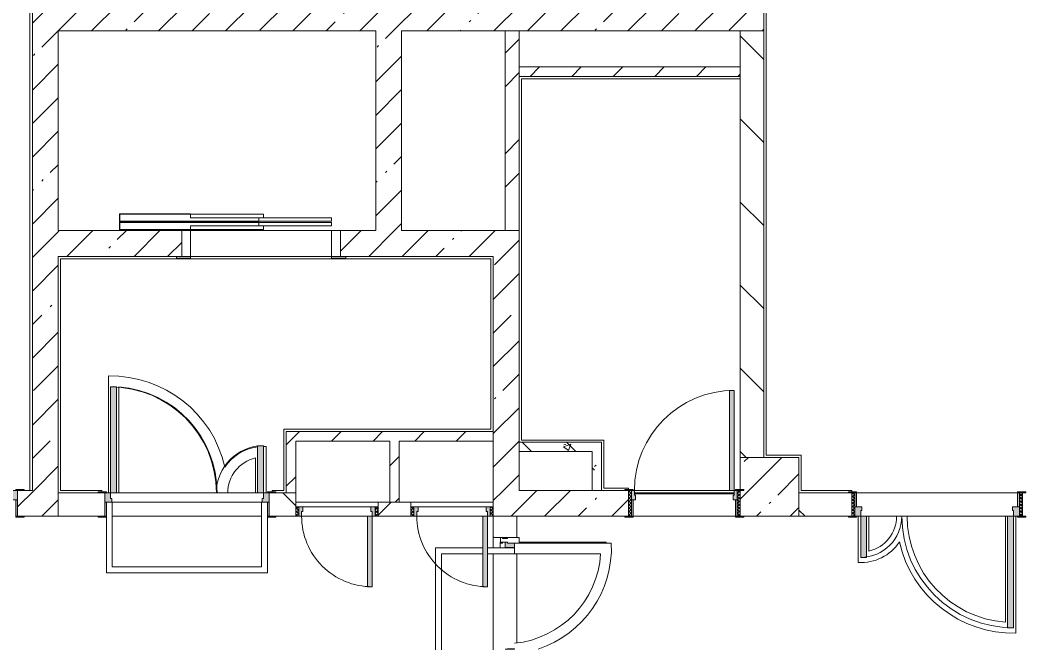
# Model space of a CAD drawing. Header units: millimetres. Extents: x 35111 to 235598, y -8553 to 29000.
# Drawn here: x 203062 to 211568, y 12321 to 17623 of the extents above; entities that cross this region are included whole.
import ezdxf

# ---------------------------------------------------------------- set-up
doc = ezdxf.new("R2010")
doc.units = ezdxf.units.MM
for name, color, linetype, lineweight, true_color in [('A-DETL-GENF-4', 7, 'Continuous', 5, 0xaaaaaa), ('A-DETL-GENF-6', 7, 'Continuous', 5, 0xe2e2e2), ('A-DOOR-2', 7, 'Continuous', 5, 0xaaaaaa), ('A-DOOR-3', 7, 'Continuous', 5, 0xe2e2e2), ('A-DOOR-FRAM-2', 7, 'Continuous', 5, 0xe2e2e2), ('A-DOOR-FRAM-3', 7, 'Continuous', 5, 0xaaaaaa), ('A-FLOR-2', 7, 'Continuous', 5, 0xaaaaaa), ('I-WALL-4', 7, 'Continuous', 5, 0x787878)]:
    doc.layers.add(name, color=color, linetype=linetype, lineweight=lineweight, true_color=true_color)
for name, color, linetype, lineweight in [('A-GLAZ-CWMG-3', 7, 'Continuous', 5), ('A-WALL', 7, 'Continuous', 9), ('I-WALL-3', 7, 'Continuous', 5), ('S-COLS-1', 7, 'Continuous', 5)]:
    doc.layers.add(name, color=color, linetype=linetype, lineweight=lineweight)
pattern_1 = [(45, (108587.53, 0), (-285.1231, 285.1231), []), (45, (108872.65, 0), (-285.1231, 285.1231), [504.031, -100.806, 16.764, -84.042])]
pattern_2 = [(45, (108587.5, 0), (-427.6843, 427.6843), []), (45, (108872.65, 0), (-427.6843, 427.6843), [])]
pattern_3 = [(135, (108587.53, 0), (-353.5534, -353.5534), [])]
pattern_4 = [(45, (108587.53, 0), (-176.7767, 176.7767), [])]
pattern_5 = [(135, (108587.53, 0), (-377.1708, -377.1708), [533.4, -88.9, 17.78, -88.9]), (135, (108587.53, 376.94), (-377.1708, -377.1708), []), (50, (108587.53, 0), (637.6445, -55.7866), [66.675, -733.425]), (355, (108587.5, 0), (-123.3494, 668.699), [53.34, -586.74]), (100.451, (108640.66, -4.65), (514.299, 612.908), [56.665, -623.315]), (46.184, (108587.5, 177.8), (948.7764, -147.1497), [100.012, -1100.137]), (96.636, (108666.6, 165.5), (830.909, 865.997), [84.998, -934.973]), (351.184, (108587.5, 177.8), (830.918, 865.988), [80.01, -880.11]), (21, (108676.43, 133.35), (530.6506, -357.9283), [66.675, -733.425]), (326, (108676.4, 133.35), (216.308, 644.6585), [53.34, -586.74]), (71.451, (108720.65, 103.5), (746.9596, 286.7243), [56.665, -623.315]), (37.5, (108587.53, 0), (10.81053, 295.9426), [16.764, -562.864, 16.764, -578.866, -588.962]), (37.5, (108587.53, 0), (10.81053, 295.9426), [-1175.258, 16.764, -572.198]), (7.5, (108587.53, 0), (233.8692, 350.6318), [16.764, -322.834, 16.764, -549.529, -224.472]), (7.5, (108587.53, 0), (233.8692, 350.6318), [-905.891, 16.764, -207.708]), (327.5, (108389.28, 0), (474.5678, -20.0513), [16.764, -205.486, 16.764, -676.656, -920.115]), (327.5, (108389.28, 0), (474.5678, -20.0513), [-915.67, 16.764, -903.351]), (317.5, (108300.4, 0), (518.4522, 88.9934), [16.764, -272.161, 16.764, -443.738, -653.415]), (317.5, (108300.4, 0), (518.4522, 88.9934), [-749.427, 16.764, -636.651])]

# ---------------------------------------------------------------- blocks, each defined once
blk = doc.blocks.new('110_Дверь_СКБ_2Ст - Д-1_л_Лестничная клетка EIS60 2-32142534-3_9_2_птичка')
at = {"layer": 'A-DOOR-3'}
for points in [[(612.5, 110), (662.5, 110), (662.5, 1010), (612.5, 1010), (612.5, 603.3)], [(-587.5, 110), (-587.5, 510), (-637.5, 510), (-637.5, 110)], [(712.5, -110), (712.5, 30), (697.5, 24.8), (697.5, -110)]]:
    blk.add_hatch(color=256, dxfattribs=at).paths.add_polyline_path(points)
h = blk.add_hatch(color=256, dxfattribs=at)
h.paths.add_polyline_path([(652.5, 30), (712.5, 30), (712.5, 110), (662.5, 110), (662.5, 60), (652.5, 60)])
h.paths.add_polyline_path([(-687.5, 30), (-627.5, 30), (-627.5, 60), (-637.5, 60), (-637.5, 110), (-687.5, 110)])
at = {"layer": 'A-DOOR-FRAM-2'}
for points in [[(-672.5, 110), (-672.5, 118), (-742.5, 118), (-742.5, 110)], [(767.5, 110), (767.5, 118), (697.5, 118), (697.5, 110)], [(-672.5, -110), (-672.5, 30), (-687.5, 24.8), (-687.5, -110)], [(-672.5, -118), (-672.5, -110), (-742.5, -110), (-742.5, -118)], [(767.5, -118), (767.5, -110), (697.5, -110), (697.5, -118)]]:
    blk.add_hatch(color=256, dxfattribs=at).paths.add_polyline_path(points)
at = {"layer": 'A-DOOR-2'}
for p, q in [((662.5, 1010), (612.5, 1010)), ((612.5, 1010), (612.5, 110)), ((662.5, 110), (662.5, 1010)), ((-637.5, 510), (-637.5, 110)), ((-587.5, 510), (-637.5, 510)), ((-587.5, 110), (-587.5, 510)), ((-637.5, 110), (-587.5, 110)), ((612.5, 110), (662.5, 110))]:
    blk.add_line(p, q, dxfattribs=at)
for centre, radius, start, end in [((662.5, 110), 900, 90, 180), ((-637.5, 110), 400, 360, 90)]:
    blk.add_arc(centre, radius, start, end, dxfattribs=at)
at = {"layer": 'A-DOOR-FRAM-3'}
for p, q in [((-672.5, 118), (-742.5, 118)), ((-742.5, 118), (-742.5, 110)), ((-742.5, 110), (-672.5, 110)), ((-637.5, 110), (-687.5, 110)), ((-687.5, 110), (-687.5, 30)), ((-672.5, 110), (-672.5, 118)), ((-637.5, 60), (-637.5, 110)), ((662.5, 110), (662.5, 60)), ((712.5, 110), (662.5, 110)), ((767.5, 118), (697.5, 118)), ((697.5, 118), (697.5, 110)), ((697.5, 110), (767.5, 110)), ((712.5, 30), (712.5, 110)), ((767.5, 110), (767.5, 118)), ((-687.5, 30), (-627.5, 30)), ((-672.5, 30), (-687.5, 30)), ((-687.5, 30), (-687.5, -110)), ((-672.5, -110), (-672.5, 30)), ((-627.5, 60), (-637.5, 60)), ((-627.5, 30), (-627.5, 60)), ((662.5, 60), (652.5, 60)), ((652.5, 60), (652.5, 30)), ((652.5, 30), (712.5, 30)), ((712.5, 30), (697.5, 30)), ((697.5, 30), (697.5, -110)), ((712.5, -110), (712.5, 30)), ((-672.5, -110), (-742.5, -110)), ((-742.5, -110), (-742.5, -118)), ((-742.5, -118), (-672.5, -118)), ((-687.5, -110), (-672.5, -110)), ((-672.5, -118), (-672.5, -110)), ((697.5, -110), (712.5, -110)), ((767.5, -110), (697.5, -110)), ((697.5, -110), (697.5, -118)), ((697.5, -118), (767.5, -118)), ((767.5, -118), (767.5, -110))]:
    blk.add_line(p, q, dxfattribs=at)
blk = doc.blocks.new('110_Дверь_СКБ_2Ст - Д-3а 1450x2100h_Лестничная клетка из коридора-32352288-3_9_2_птичка')
at = {"layer": 'A-DOOR-3'}
for points in [[(-587.5, 100), (-587.5, 1000), (-637.5, 1000), (-637.5, 100)], [(662.5, 100), (662.5, 500), (612.5, 500), (612.5, 100)], [(712.5, -100), (712.5, 20), (697.5, 20), (697.5, -100)]]:
    blk.add_hatch(color=256, dxfattribs=at).paths.add_polyline_path(points)
h = blk.add_hatch(color=256, dxfattribs=at)
h.paths.add_polyline_path([(-627.5, 20), (-627.5, 50), (-637.5, 50), (-637.5, 100), (-687.5, 100), (-687.5, 20)])
h.paths.add_polyline_path([(712.5, 20), (712.5, 100), (662.5, 100), (662.5, 50), (652.5, 50), (652.5, 20)])
at = {"layer": 'A-DOOR-FRAM-2'}
for points in [[(-672.5, 100), (-672.5, 108), (-742.5, 108), (-742.5, 100)], [(767.5, 100), (767.5, 108), (697.5, 108), (697.5, 100)], [(-672.5, -100), (-672.5, 20), (-687.5, 20), (-687.5, -100)], [(-672.5, -108), (-672.5, -100), (-742.5, -100), (-742.5, -108)], [(767.5, -108), (767.5, -100), (697.5, -100), (697.5, -108)]]:
    blk.add_hatch(color=256, dxfattribs=at).paths.add_polyline_path(points)
at = {"layer": 'A-DOOR-2'}
for p, q in [((-637.5, 1000), (-637.5, 100)), ((-587.5, 1000), (-637.5, 1000)), ((-587.5, 100), (-587.5, 1000)), ((662.5, 500), (612.5, 500)), ((612.5, 500), (612.5, 100)), ((662.5, 100), (662.5, 500)), ((-637.5, 100), (-587.5, 100)), ((612.5, 100), (662.5, 100))]:
    blk.add_line(p, q, dxfattribs=at)
for centre, radius, start, end in [((-637.5, 100), 900, 0, 90), ((662.5, 100), 400, 90, 180)]:
    blk.add_arc(centre, radius, start, end, dxfattribs=at)
at = {"layer": 'A-DOOR-FRAM-3'}
for p, q in [((-672.5, 108), (-742.5, 108)), ((-742.5, 108), (-742.5, 100)), ((-742.5, 100), (-672.5, 100)), ((-637.5, 100), (-687.5, 100)), ((-687.5, 100), (-687.5, 20)), ((-672.5, 100), (-672.5, 108)), ((-637.5, 50), (-637.5, 100)), ((662.5, 100), (662.5, 50)), ((712.5, 100), (662.5, 100)), ((767.5, 108), (697.5, 108)), ((697.5, 108), (697.5, 100)), ((697.5, 100), (767.5, 100)), ((712.5, 20), (712.5, 100)), ((767.5, 100), (767.5, 108)), ((-687.5, 20), (-627.5, 20)), ((-672.5, 20), (-687.5, 20)), ((-687.5, 20), (-687.5, -100)), ((-672.5, -100), (-672.5, 20)), ((-627.5, 50), (-637.5, 50)), ((-627.5, 20), (-627.5, 50)), ((662.5, 50), (652.5, 50)), ((652.5, 50), (652.5, 20)), ((652.5, 20), (712.5, 20)), ((712.5, 20), (697.5, 20)), ((697.5, 20), (697.5, -100)), ((712.5, -100), (712.5, 20)), ((-672.5, -100), (-742.5, -100)), ((-742.5, -100), (-742.5, -108)), ((-742.5, -108), (-672.5, -108)), ((-687.5, -100), (-672.5, -100)), ((-672.5, -108), (-672.5, -100)), ((697.5, -100), (712.5, -100)), ((767.5, -100), (697.5, -100)), ((697.5, -100), (697.5, -108)), ((697.5, -108), (767.5, -108)), ((767.5, -108), (767.5, -100))]:
    blk.add_line(p, q, dxfattribs=at)
blk = doc.blocks.new('110_Дверь_СКБ_1Ст_Внутренняя1 - Д-8_п_ 950x2100h_охрана 2-32352576-3_9_2_птичка')
at = {"layer": 'A-DOOR-2'}
h = blk.add_hatch(dxfattribs=at)
h.set_pattern_fill('FP_30', color=256, style=0, pattern_type=2)
h.set_pattern_definition([(135, (1826.41, 174.685), (-14.14214, -14.14214), []), (225, (1826.41, 174.685), (14.14214, -14.14214), [])])
h.paths.add_polyline_path([(487.5, -110), (487.5, 110), (462.5, 110), (462.5, -110)])
at = {"layer": 'A-DOOR-3'}
h = blk.add_hatch(color=256, dxfattribs=at)
h.paths.add_polyline_path([(462.5, 30), (462.5, 110), (437.5, 110), (437.5, 70), (427.5, 70), (427.5, 30)])
h.paths.add_polyline_path([(-402.5, 30), (-402.5, 70), (-412.5, 70), (-412.5, 110), (-437.5, 110), (-437.5, 30)])
at = {"layer": 'A-DOOR-FRAM-2'}
for points in [[(397.5, 110), (437.5, 110), (437.5, 960), (397.5, 960)], [(-422.5, 110), (-422.5, 118), (-492.5, 118), (-492.5, 110)], [(517.5, 110), (517.5, 118), (447.5, 118), (447.5, 110)], [(-422.5, -110), (-422.5, 30), (-437.5, 24.8), (-437.5, -110)], [(462.5, -110), (462.5, 30), (447.5, 24.8), (447.5, -110)], [(-422.5, -118), (-422.5, -110), (-492.5, -110), (-492.5, -118)], [(517.5, -118), (517.5, -110), (447.5, -110), (447.5, -118)]]:
    blk.add_hatch(color=256, dxfattribs=at).paths.add_polyline_path(points)
at = {"layer": 'A-DOOR-FRAM-3'}
h = blk.add_hatch(dxfattribs=at)
h.set_pattern_fill('FP_31', color=256, style=0, pattern_type=2)
h.set_pattern_definition([(45, (-296.384, 174.685), (-14.1421, 14.1421), []), (135, (-296.384, 174.685), (-14.1421, -14.1421), [])])
h.paths.add_polyline_path([(-437.5, -110), (-437.5, 110), (-462.5, 110), (-462.5, -110)])
at = {"layer": 'A-DOOR-2'}
for p, q in [((437.5, 960), (397.5, 960)), ((397.5, 960), (397.5, 110)), ((437.5, 110), (437.5, 960)), ((397.5, 110), (437.5, 110))]:
    blk.add_line(p, q, dxfattribs=at)
blk.add_arc((437.5, 110), 850, 90, 180, dxfattribs=at)
at = {"layer": 'A-DOOR-FRAM-3'}
for p, q in [((-422.5, 118), (-492.5, 118)), ((-492.5, 118), (-492.5, 110)), ((-492.5, 110), (-422.5, 110)), ((-437.5, 110), (-462.5, 110)), ((-462.5, 110), (-462.5, -110)), ((-412.5, 110), (-437.5, 110)), ((-437.5, 110), (-437.5, 30)), ((-437.5, -110), (-437.5, 110)), ((-422.5, 110), (-437.5, 110)), ((-437.5, 110), (-437.5, 109)), ((-437.5, 109), (-422.5, 109)), ((-422.5, 110), (-422.5, 118)), ((-422.5, 109), (-422.5, 110)), ((-412.5, 70), (-412.5, 110)), ((437.5, 110), (437.5, 70)), ((462.5, 110), (437.5, 110)), ((517.5, 118), (447.5, 118)), ((447.5, 118), (447.5, 110)), ((462.5, 110), (447.5, 110)), ((447.5, 110), (447.5, 109)), ((447.5, 110), (517.5, 110)), ((447.5, 109), (462.5, 109)), ((462.5, 30), (462.5, 110)), ((487.5, 110), (462.5, 110)), ((462.5, 110), (462.5, -110)), ((462.5, 109), (462.5, 110)), ((487.5, -110), (487.5, 110)), ((517.5, 110), (517.5, 118)), ((-437.5, 30), (-402.5, 30)), ((-422.5, 30), (-437.5, 30)), ((-437.5, 30), (-437.5, -110)), ((-422.5, -110), (-422.5, 30)), ((-402.5, 70), (-412.5, 70)), ((-402.5, 30), (-402.5, 70)), ((437.5, 70), (427.5, 70)), ((427.5, 70), (427.5, 30)), ((427.5, 30), (462.5, 30)), ((462.5, 30), (447.5, 30)), ((447.5, 30), (447.5, -110)), ((462.5, -110), (462.5, 30)), ((-422.5, -110), (-492.5, -110)), ((-492.5, -110), (-492.5, -118)), ((-492.5, -118), (-422.5, -118)), ((-462.5, -110), (-437.5, -110)), ((-437.5, -110), (-422.5, -110)), ((-422.5, -118), (-422.5, -110)), ((447.5, -110), (462.5, -110)), ((517.5, -110), (447.5, -110)), ((447.5, -110), (447.5, -118)), ((447.5, -118), (517.5, -118)), ((462.5, -110), (487.5, -110)), ((517.5, -118), (517.5, -110))]:
    blk.add_line(p, q, dxfattribs=at)
blk = doc.blocks.new('110_Дверь_СКБ_2Ст - Д-6_л__ ДОО_Дв_1450x2100h_Дверь из раздевальной в коридор-32357677-3_9_2_птичка')
at = {"layer": 'A-DOOR-2'}
h = blk.add_hatch(dxfattribs=at)
h.set_pattern_fill('FP_134', color=256, style=0, pattern_type=2)
h.set_pattern_definition([(135, (1576.41, 164.685), (-14.14214, -14.14214), []), (225, (1576.41, 164.685), (14.14214, -14.14214), [])])
h.paths.add_polyline_path([(737.5, 100), (712.5, 100), (712.5, -100), (737.5, -100), (737.5, -34.8)])
at = {"layer": 'A-DOOR-3'}
for points in [[(-587.5, 1050), (-637.5, 1050), (-637.5, 100), (-587.5, 100), (-587.5, 543.6)], [(612.5, 450), (612.5, 100), (662.5, 100), (662.5, 450)]]:
    blk.add_hatch(color=256, dxfattribs=at).paths.add_polyline_path(points)
h = blk.add_hatch(color=256, dxfattribs=at)
h.paths.add_polyline_path([(662.5, 100), (662.5, 50), (652.5, 50), (652.5, 20), (712.5, 20), (712.5, 100), (672.8, 100)])
h.paths.add_polyline_path([(-637.5, 100), (-687.5, 100), (-687.5, 20), (-627.5, 20), (-627.5, 50), (-637.5, 50)])
at = {"layer": 'A-DOOR-FRAM-2'}
for points in [[(-672.5, 108), (-742.5, 108), (-742.5, 100), (-672.5, 100)], [(697.5, 108), (697.5, 100), (767.5, 100), (767.5, 108)], [(-672.5, 20), (-687.5, 20), (-687.5, -100), (-672.5, -100), (-672.5, -34.8)], [(712.5, 20), (697.5, 20), (697.5, -100), (712.5, -100), (712.5, -34.8)], [(-672.5, -100), (-742.5, -100), (-742.5, -108), (-672.5, -108)], [(697.5, -100), (697.5, -108), (767.5, -108), (767.5, -100)]]:
    blk.add_hatch(color=256, dxfattribs=at).paths.add_polyline_path(points)
at = {"layer": 'A-DOOR-FRAM-3'}
h = blk.add_hatch(dxfattribs=at)
h.set_pattern_fill('FP_135', color=256, style=0, pattern_type=2)
h.set_pattern_definition([(45, (-546.384, 164.685), (-14.1421, 14.1421), []), (135, (-546.384, 164.685), (-14.1421, -14.1421), [])])
h.paths.add_polyline_path([(-712.5, 100), (-712.5, -100), (-687.5, -100), (-687.5, 100)])
at = {"layer": 'A-DOOR-2'}
for p, q in [((-637.5, 1050), (-637.5, 100)), ((-587.5, 1050), (-637.5, 1050)), ((-587.5, 100), (-587.5, 1050)), ((662.5, 450), (612.5, 450)), ((612.5, 450), (612.5, 100)), ((662.5, 100), (662.5, 450)), ((-637.5, 100), (-587.5, 100)), ((612.5, 100), (662.5, 100))]:
    blk.add_line(p, q, dxfattribs=at)
for centre, radius, start, end in [((-637.5, 100), 950, 0, 90), ((662.5, 100), 350, 90, 180)]:
    blk.add_arc(centre, radius, start, end, dxfattribs=at)
at = {"layer": 'A-DOOR-FRAM-3'}
for p, q in [((-672.5, 108), (-742.5, 108)), ((-742.5, 108), (-742.5, 100)), ((-742.5, 100), (-672.5, 100)), ((-687.5, 100), (-712.5, 100)), ((-712.5, 100), (-712.5, -100)), ((-637.5, 100), (-687.5, 100)), ((-687.5, 100), (-687.5, 20)), ((-687.5, -100), (-687.5, 100)), ((-672.5, 100), (-672.5, 108)), ((-637.5, 50), (-637.5, 100)), ((662.5, 100), (662.5, 50)), ((712.5, 100), (662.5, 100)), ((767.5, 108), (697.5, 108)), ((697.5, 108), (697.5, 100)), ((697.5, 100), (767.5, 100)), ((712.5, 20), (712.5, 100)), ((737.5, 100), (712.5, 100)), ((712.5, 100), (712.5, -100)), ((737.5, -100), (737.5, 100)), ((767.5, 100), (767.5, 108)), ((-687.5, 20), (-627.5, 20)), ((-672.5, 20), (-687.5, 20)), ((-687.5, 20), (-687.5, -100)), ((-672.5, -100), (-672.5, 20)), ((-627.5, 50), (-637.5, 50)), ((-627.5, 20), (-627.5, 50)), ((662.5, 50), (652.5, 50)), ((652.5, 50), (652.5, 20)), ((652.5, 20), (712.5, 20)), ((712.5, 20), (697.5, 20)), ((697.5, 20), (697.5, -100)), ((712.5, -100), (712.5, 20)), ((-672.5, -100), (-742.5, -100)), ((-742.5, -100), (-742.5, -108)), ((-742.5, -108), (-672.5, -108)), ((-712.5, -100), (-687.5, -100)), ((-687.5, -100), (-672.5, -100)), ((-672.5, -108), (-672.5, -100)), ((697.5, -100), (712.5, -100)), ((767.5, -100), (697.5, -100)), ((697.5, -100), (697.5, -108)), ((697.5, -108), (767.5, -108)), ((712.5, -100), (737.5, -100)), ((767.5, -108), (767.5, -100))]:
    blk.add_line(p, q, dxfattribs=at)
blk = doc.blocks.new('110_Дверь_СКБ_1Ст - д-18 700x2100h_Технический шкаф ЭОМ и СС-V296-3_9_2_птичка')
at = {"layer": 'A-DOOR-2'}
h = blk.add_hatch(dxfattribs=at)
h.set_pattern_fill('FP_144', color=256, style=0, pattern_type=2)
h.set_pattern_definition([(135, (1951.41, 124.685), (-14.14214, -14.14214), []), (225, (1951.41, 124.685), (14.14214, -14.14214), [])])
h.paths.add_polyline_path([(362.5, 60), (337.5, 60), (337.5, -20), (362.5, -20)])
at = {"layer": 'A-DOOR-3'}
h = blk.add_hatch(color=256, dxfattribs=at)
h.paths.add_polyline_path([(312.5, 60), (312.5, 20), (302.5, 20), (302.5, -20), (337.5, -20), (337.5, 60)])
h.paths.add_polyline_path([(-287.5, 60), (-312.5, 60), (-312.5, -20), (-277.5, -20), (-277.5, 20), (-287.5, 20)])
at = {"layer": 'A-DOOR-FRAM-2'}
blk.add_hatch(color=256, dxfattribs=at).paths.add_polyline_path([(-247.5, 660), (-287.5, 660), (-287.5, 60), (-247.5, 60), (-247.5, 503.6)])
at = {"layer": 'A-DOOR-FRAM-3'}
h = blk.add_hatch(dxfattribs=at)
h.set_pattern_fill('FP_145', color=256, style=0, pattern_type=2)
h.set_pattern_definition([(45, (-171.384, 124.685), (-14.1421, 14.1421), []), (135, (-171.384, 124.685), (-14.1421, -14.1421), [])])
h.paths.add_polyline_path([(-312.5, 60), (-337.5, 60), (-337.5, -20), (-312.5, -20)])
at = {"layer": 'A-DOOR-2'}
for p, q in [((-287.5, 660), (-287.5, 60)), ((-247.5, 660), (-287.5, 660)), ((-247.5, 60), (-247.5, 660)), ((-287.5, 60), (-247.5, 60))]:
    blk.add_line(p, q, dxfattribs=at)
blk.add_arc((-287.5, 60), 600, 360, 90, dxfattribs=at)
at = {"layer": 'A-DOOR-FRAM-3'}
for p, q in [((-312.5, 60), (-337.5, 60)), ((-337.5, 60), (-337.5, -20)), ((-287.5, 60), (-312.5, 60)), ((-312.5, 60), (-312.5, -20)), ((-312.5, -20), (-312.5, 60)), ((-287.5, 20), (-287.5, 60)), ((-277.5, 20), (-287.5, 20)), ((-277.5, -20), (-277.5, 20)), ((-247.5, 60), (312.5, 60)), ((312.5, 20), (302.5, 20)), ((302.5, 20), (302.5, -20)), ((312.5, 60), (312.5, 20)), ((337.5, 60), (312.5, 60)), ((337.5, -20), (337.5, 60)), ((362.5, 60), (337.5, 60)), ((337.5, 60), (337.5, -20)), ((362.5, -20), (362.5, 60)), ((-337.5, -20), (-312.5, -20)), ((-312.5, -20), (-277.5, -20)), ((302.5, -20), (-277.5, -20)), ((302.5, -20), (337.5, -20)), ((337.5, -20), (362.5, -20))]:
    blk.add_line(p, q, dxfattribs=at)
blk = doc.blocks.new('BSC_Колонна _Прямоугольная - 500х500-17857564-3_9_2_птичка')
at = {"layer": 'S-COLS-1'}
h = blk.add_hatch(dxfattribs=at)
h.set_pattern_fill('FP_174', color=256, style=0, pattern_type=2)
h.set_pattern_definition([(45, (-100850, -13650), (-285.1231, 285.1231), []), (45, (-100564.88, -13650), (-285.1231, 285.1231), [504.031, -100.806, 16.764, -84.042])])
h.paths.add_polyline_path([(-250, -250), (250, -250), (250, 250), (-250, 250), (-250, -22), (-220, -22), (-220, -30), (-250, -30), (-250, -115.2)])
for p, q in [((250, 250), (-250, 250)), ((-250, 250), (-250, -22)), ((250, -250), (250, 250)), ((-220, -250), (250, -250))]:
    blk.add_line(p, q, dxfattribs=at)
blk = doc.blocks.new('DOR_Дверь лифта - 1350х2050h-19118285-3_9_2_птичка')
at = {"layer": 'A-DOOR-2'}
for p, q in [((-600, 125), (-720, 125)), ((-720, 125), (-720, 110)), ((-720, 110), (-600, 110)), ((-675, 110), (-675, -110)), ((-600, 110), (-675, 110)), ((-600, 110), (-600, 125)), ((600, 110), (-600, 110)), ((-600, 110), (-600, -110)), ((720, 125), (600, 125)), ((600, 125), (600, 110)), ((600, -110), (600, 110)), ((675, 110), (600, 110)), ((600, 110), (720, 110)), ((675, -110), (675, 110)), ((720, 110), (720, 125)), ((-675, -110), (-600, -110)), ((-600, -110), (600, -110)), ((-600, -150), (-600, -180)), ((20, -150), (-600, -150)), ((-20, -120), (-20, -150)), ((600, -120), (-20, -120)), ((-20, -150), (600, -150)), ((20, -180), (20, -150)), ((600, -110), (675, -110)), ((600, -150), (600, -120)), ((-600, -180), (20, -180)), ((-600, -190), (-600, -220)), ((20, -190), (-600, -190)), ((-600, -220), (20, -220)), ((-20, -220), (-20, -250)), ((600, -220), (-20, -220)), ((-20, -250), (600, -250)), ((20, -220), (20, -190)), ((600, -250), (600, -220))]:
    blk.add_line(p, q, dxfattribs=at)
at = {"layer": 'A-DOOR-FRAM-3'}
for p, q in [((600, -117), (600, -120)), ((1203, -117), (600, -117)), ((600, -120), (1200, -120)), ((1200, -120), (1200, -180)), ((1203, -183), (1203, -117)), ((1200, -180), (20, -180)), ((20, -180), (20, -183)), ((20, -183), (1203, -183)), ((1203, -187), (20, -187)), ((20, -187), (20, -190)), ((20, -190), (1200, -190)), ((600, -250), (600, -253)), ((1200, -250), (600, -250)), ((600, -253), (1203, -253)), ((1200, -190), (1200, -250)), ((1203, -253), (1203, -187))]:
    blk.add_line(p, q, dxfattribs=at)
blk = doc.blocks.new('Дверь_Витражная_остекление_ - ВВ-7 остекление-32356329-3_9_2_птичка')
at = {"layer": 'A-DETL-GENF-6'}
blk.add_hatch(color=256, dxfattribs=at).paths.add_polyline_path([(-860, -20), (-860, -96), (-815, -96), (-815, -20)])
h = blk.add_hatch(color=256, dxfattribs=at)
h.paths.add_polyline_path([(865, -100), (900, -100), (900, -40), (910, -40), (910, -20), (865, -20), (865, -40)])
h.paths.add_polyline_path([(900, -880), (910, -880), (910, -140), (900, -140), (900, -833.5)])
at = {"layer": 'A-DETL-GENF-4'}
for p, q in [((-815, -20), (-860, -20)), ((-860, -96), (-860, -20)), ((-815, -20), (-860, -20)), ((-860, -20), (-860, -96)), ((865, -100), (865, -20)), ((865, -20), (865, -100)), ((910, -880), (910, -140)), ((910, -880), (910, -140)), ((910, -800), (900, -800)), ((910, -880), (900, -880)), ((900, -880), (910, -880))]:
    blk.add_line(p, q, dxfattribs=at)
at = {"layer": 'A-DOOR-2'}
for p, q in [((-910, 20), (-860, 20)), ((-910, -20), (-910, 20)), ((-860, 20), (-860, -20)), ((860, 20), (910, 20)), ((860, -20), (860, 20)), ((910, 20), (910, -20)), ((-860, -20), (-910, -20)), ((-860, -96), (-860, -20)), ((910, -20), (860, -20))]:
    blk.add_line(p, q, dxfattribs=at)
for centre, start, end in [((-860, -20), 354.58147, 0), ((860, -20), 180, 185.41853)]:
    blk.add_arc(centre, 860, start, end, dxfattribs=at)
blk = doc.blocks.new('Прямоугольный импост - Импост структурный с накладкой - 160мм Темный-32348142-3_9_2_птичка')
at = {"layer": 'A-GLAZ-CWMG-3'}
for p, q in [((0, 17), (-50, 17)), ((-50, 17), (-50, 0)), ((-50, 0), (-40, 0)), ((-40, 0), (-40, -40)), ((-10, -40), (-10, 0)), ((-10, 0), (0, 0)), ((0, 0), (0, 17)), ((-40, -40), (-50, -40)), ((-50, -40), (-50, -140)), ((0, -40), (-10, -40)), ((0, -140), (0, -40)), ((-50, -140), (0, -140))]:
    blk.add_line(p, q, dxfattribs=at)

msp = doc.modelspace()

# ---------------------------------------------------------------- hatches: boundary and pattern name
at = {"layer": 'I-WALL-3'}
h = msp.add_hatch(dxfattribs=at)
h.set_pattern_fill('FP_101', color=256, style=0, pattern_type=2)
h.set_pattern_definition(pattern_1)
h.paths.add_polyline_path([(209167.5, 17530), (209387.5, 17530), (209387.5, 21400), (209167.5, 21400), (209167.5, 17750)])
h = msp.add_hatch(dxfattribs=at)
h.set_pattern_fill('FP_101', color=256, style=0, pattern_type=2)
h.set_pattern_definition(pattern_1)
h.paths.add_polyline_path([(203387.5, 13620), (203387.5, 17750), (203167.5, 17750), (203167.5, 13620)])
h = msp.add_hatch(dxfattribs=at)
h.set_pattern_fill('FP_101', color=256, style=0, pattern_type=2)
h.set_pattern_definition(pattern_1)
h.paths.add_polyline_path([(209167.5, 17530), (209167.5, 17750), (203387.5, 17750), (203387.5, 17530), (206473.4, 17530)])
h = msp.add_hatch(dxfattribs=at)
h.set_pattern_fill('FP_101', color=256, style=0, pattern_type=2)
h.set_pattern_definition(pattern_1)
h.paths.add_polyline_path([(206307.5, 15830), (206307.5, 17530), (206087.5, 17530), (206087.5, 15830)])
h = msp.add_hatch(dxfattribs=at)
h.set_pattern_fill('FP_127', color=256, style=0, pattern_type=2)
h.set_pattern_definition(pattern_2)
h.paths.add_polyline_path([(207307.5, 15830), (207307.5, 17530), (207187.5, 17530), (207187.5, 15830)])
h = msp.add_hatch(dxfattribs=at)
h.set_pattern_fill('FP_104', color=256, style=0, pattern_type=2)
h.set_pattern_definition(pattern_3)
h.paths.add_polyline_path([(209387.5, 13900), (209387.5, 17530), (209187.5, 17530), (209187.5, 13900), (209371.6, 13900)])
h = msp.add_hatch(dxfattribs=at)
h.set_pattern_fill('FP_106', color=256, style=0, pattern_type=2)
h.set_pattern_definition(pattern_4)
h.paths.add_polyline_path([(209187.5, 17142.8), (209187.5, 17222.8), (207307.5, 17222.8), (207307.5, 17142.8)])
h = msp.add_hatch(dxfattribs=at)
h.set_pattern_fill('FP_101', color=256, style=0, pattern_type=2)
h.set_pattern_definition(pattern_1)
h.paths.add_polyline_path([(204437.5, 15610), (204437.5, 15830), (203387.5, 15830), (203387.5, 15610)])
h.paths.add_polyline_path([(207087.5, 15610), (207087.5, 15830), (205787.5, 15830), (205787.5, 15610), (206473.4, 15610)])
h = msp.add_hatch(dxfattribs=at)
h.set_pattern_fill('FP_101', color=256, style=0, pattern_type=2)
h.set_pattern_definition(pattern_1)
h.paths.add_polyline_path([(207087.5, 13620), (207307.5, 13620), (207307.5, 15830), (207087.5, 15830), (207087.5, 14040)])
h = msp.add_hatch(dxfattribs=at)
h.set_pattern_fill('FP_106', color=256, style=0, pattern_type=2)
h.set_pattern_definition(pattern_4)
h.paths.add_polyline_path([(205407.5, 13600), (205407.5, 14120), (205327.5, 14120), (205327.5, 13600)])
h = msp.add_hatch(dxfattribs=at)
h.set_pattern_fill('FP_106', color=256, style=0, pattern_type=2)
h.set_pattern_definition(pattern_4)
h.paths.add_polyline_path([(206207.5, 14040), (207087.5, 14040), (207087.5, 14120), (205407.5, 14120), (205407.5, 14040), (205541.2, 14040)])
h = msp.add_hatch(dxfattribs=at)
h.set_pattern_fill('FP_106', color=256, style=0, pattern_type=2)
h.set_pattern_definition(pattern_4)
h.paths.add_polyline_path([(206287.5, 13520), (206287.5, 14040), (206207.5, 14040), (206207.5, 13520)])
h = msp.add_hatch(dxfattribs=at)
h.set_pattern_fill('FP_101', color=256, style=0, pattern_type=2)
h.set_pattern_definition(pattern_1)
h.paths.add_polyline_path([(203097.5, 13400), (203387.5, 13400), (203387.5, 13620), (203042.5, 13620), (203042.5, 13400)])
h.paths.add_polyline_path([(201397.5, 13400), (201642.5, 13400), (201642.5, 13620), (201397.5, 13620), (201397.5, 13534.8)])
h = msp.add_hatch(dxfattribs=at)
h.set_pattern_fill('FP_101', color=256, style=0, pattern_type=2)
h.set_pattern_definition(pattern_1)
h.paths.add_polyline_path([(208237.5, 13400), (208237.5, 13620), (207087.5, 13620), (207087.5, 13400), (208207.5, 13400)])
h = msp.add_hatch(dxfattribs=at)
h.set_pattern_fill('FP_104', color=256, style=0, pattern_type=2)
h.set_pattern_definition(pattern_3)
h.paths.add_polyline_path([(203582.5, 13400), (203782.5, 13400), (203782.5, 13600), (203387.5, 13600), (203387.5, 13400)])
h.paths.add_polyline_path([(205407.5, 13400), (205407.5, 13600), (205182.5, 13600), (205182.5, 13400), (205237.5, 13400)])
h = msp.add_hatch(dxfattribs=at)
h.set_pattern_fill('FP_104', color=256, style=0, pattern_type=2)
h.set_pattern_definition(pattern_3)
h.paths.add_polyline_path([(226038, 13400), (226068, 13400), (226068, 13600), (224687.5, 13600), (224687.5, 13400), (225117.5, 13400)])
h.paths.add_polyline_path([(227518, 13400), (229517.5, 13400), (229517.5, 13600), (227518, 13600), (227518, 13534.8)])
h.paths.add_polyline_path([(216907.5, 13400), (216907.5, 13600), (211587.5, 13600), (211587.5, 13400), (216877.5, 13400)])
h.paths.add_polyline_path([(221388.7, 13400), (224187.5, 13400), (224187.5, 13600), (219637.5, 13600), (219637.5, 13400), (220456.5, 13400)])
h.paths.add_polyline_path([(219137.5, 13400), (219137.5, 13600), (218357.5, 13600), (218357.5, 13400), (218387.5, 13400)])
h.paths.add_polyline_path([(209687.5, 13400), (210137.5, 13400), (210137.5, 13600), (209687.5, 13600), (209687.5, 13534.8)])
h = msp.add_hatch(dxfattribs=at)
h.set_pattern_fill('FP_127', color=256, style=0, pattern_type=2)
h.set_pattern_definition(pattern_2)
h.paths.add_polyline_path([(206107.5, 13400), (206387.5, 13400), (206387.5, 13520), (206107.5, 13520), (206107.5, 13480)])
h = msp.add_hatch(dxfattribs=at)
h.set_pattern_fill('FP_104', color=256, style=0, pattern_type=2)
h.set_pattern_definition(pattern_3)
h.paths.add_polyline_path([(207087.5, 10600), (207287.5, 10600), (207287.5, 11320), (207087.5, 11320), (207087.5, 11120)])
h.paths.add_polyline_path([(207087.5, 13220), (207287.5, 13220), (207287.5, 13400), (207087.5, 13400)])
at = {"layer": 'I-WALL-4'}
h = msp.add_hatch(dxfattribs=at)
h.set_pattern_fill('FP_111', color=256, style=0, pattern_type=2)
h.set_pattern_definition(pattern_5)
h.paths.add_polyline_path([(207927.5, 13950), (208007.5, 13950), (208007.5, 14030), (207307.5, 14030), (207307.5, 13950), (207405.6, 13950)])
h = msp.add_hatch(dxfattribs=at)
h.set_pattern_fill('FP_111', color=256, style=0, pattern_type=2)
h.set_pattern_definition(pattern_5)
h.paths.add_polyline_path([(208007.5, 13620), (208007.5, 13950), (207927.5, 13950), (207927.5, 13620)])

# ---------------------------------------------------------------- linework, layer by layer
at = {"layer": 'A-FLOR-2'}
for p, q in [((209407.5, 21130), (209407.5, 13920)), ((203146.5, 13620), (203146.5, 17750)), ((207327.5, 17122.8), (207327.5, 14047.8)), ((209187.5, 17122.8), (207327.5, 17122.8)), ((207067.5, 15590), (203407.5, 15590)), ((203407.5, 15590), (203407.5, 13620)), ((207067.5, 14140), (207067.5, 15590)), ((203814, 14593.2), (203814, 13600)), ((203904, 13598.4), (203904, 14500.7)), ((205307.5, 13620), (205307.5, 14140)), ((205307.5, 14140), (207067.5, 14140)), ((207327.5, 14047.8), (208027.5, 14047.8)), ((208027.5, 14047.8), (208027.5, 13640)), ((205155.2, 13600), (205155.2, 13992.9)), ((205065.2, 13895.6), (205065.2, 13598.4)), ((209407.5, 13920), (209707.5, 13920)), ((209707.5, 13920), (209707.5, 13620)), ((203407.5, 13620), (203757.5, 13620)), ((203757.5, 13620), (203757.5, 13608)), ((205207.5, 13620), (205307.5, 13620)), ((205207.5, 13608), (205207.5, 13620)), ((208027.5, 13640), (208237.5, 13640)), ((208237.5, 13640), (208237.5, 13628)), ((209707.5, 13620), (210137.5, 13620)), ((210137.5, 13620), (210137.5, 13608)), ((203832.5, 13598.4), (203904, 13598.4)), ((204739, 13598.4), (204829, 13598.4)), ((205065.2, 13598.4), (205132.5, 13598.4)), ((208287.5, 13600), (209137.5, 13600)), ((209137.5, 13590.2), (208287.5, 13590.2)), ((203847.4, 13518.4), (203797.5, 13518.4)), ((203842.5, 13520), (205122.5, 13520)), ((203847.4, 12968.4), (203847.4, 13518.4)), ((205167.4, 13518.4), (205117.4, 13518.4)), ((205117.4, 13518.4), (205117.4, 12968.4)), ((205167.4, 12918.4), (205167.4, 13518.4)), ((203797.4, 13392), (203797.4, 12918.4)), ((210191.8, 13400), (210191.8, 13005.6)), ((210281.8, 13400), (210262.5, 13400)), ((210281.8, 13102.9), (210281.8, 13400)), ((210607.9, 13400), (210517.9, 13400)), ((211462.5, 13400), (211442.9, 13400)), ((211442.9, 13400), (211442.9, 12497.7)), ((211532.9, 12405.2), (211532.9, 13400)), ((206997.5, 13130), (206597.5, 13130)), ((206597.5, 13130), (206597.5, 11455)), ((207147.5, 13130), (207037.5, 13130)), ((207267.5, 13130), (207187.5, 13130)), ((207267.5, 13080), (207267.5, 13170)), ((208091.6, 13170), (207307.5, 13170)), ((206647.5, 11505), (206647.5, 13080)), ((206647.5, 13080), (206997.5, 13080)), ((207037.5, 13080), (208001, 13080)), ((205117.4, 12968.4), (203847.4, 12968.4)), ((203797.4, 12918.4), (205167.4, 12918.4))]:
    msp.add_line(p, q, dxfattribs=at)
for centre, radius, start, end in [((203834, 13598.4), 995, 12.67054, 91.1511), ((203834, 13598.4), 905, 0, 85.56313), ((205134, 13598.4), 395, 97.4974, 146.45952), ((205134, 13598.4), 395, 86.92799, 90.21838), ((205134, 13598.4), 305, 103.0427, 180), ((210212.9, 13400), 305, 283.0427, 360), ((211512.9, 13400), 905, 180, 265.56313), ((207187.5, 13130), 905, 288.14412, 2.53324), ((210212.9, 13400), 395, 266.92799, 326.45952), ((211512.9, 13400), 995, 192.67054, 271.1511), ((207187.5, 13130), 815, 275.6332, 356.48271)]:
    msp.add_arc(centre, radius, start, end, dxfattribs=at)
at = {"layer": 'A-WALL'}
for p, q in [((207307.5, 17222.8), (207307.5, 17142.8)), ((209187.5, 17142.8), (209187.5, 17222.8)), ((207087.5, 14040), (207087.5, 14120)), ((207307.5, 14030), (207307.5, 13950)), ((207927.5, 13620), (208007.5, 13620)), ((203387.5, 13400), (203387.5, 13600)), ((205327.5, 13600), (205407.5, 13600)), ((206207.5, 13520), (206287.5, 13520))]:
    msp.add_line(p, q, dxfattribs=at)
at = {"layer": 'I-WALL-3'}
for p, q in [((209387.5, 13900), (209387.5, 21400)), ((203167.5, 17750), (203167.5, 13620)), ((203387.5, 15830), (203387.5, 17530)), ((203387.5, 17530), (206087.5, 17530)), ((206087.5, 17530), (206087.5, 15830)), ((206307.5, 15830), (206307.5, 17530)), ((209387.5, 17530), (206307.5, 17530)), ((207187.5, 17530), (207187.5, 15830)), ((207307.5, 17222.8), (207307.5, 17530)), ((209187.5, 17530), (209187.5, 17222.8)), ((209187.5, 17222.8), (207307.5, 17222.8)), ((207307.5, 17142.8), (209187.5, 17142.8)), ((207307.5, 14030), (207307.5, 17142.8)), ((209187.5, 17142.8), (209187.5, 13900)), ((204437.5, 15830), (203387.5, 15830)), ((204437.5, 15610), (204437.5, 15830)), ((206087.5, 15830), (205787.5, 15830)), ((205787.5, 15830), (205787.5, 15610)), ((207307.5, 15830), (206307.5, 15830)), ((203387.5, 13600), (203387.5, 15610)), ((203387.5, 15610), (204437.5, 15610)), ((205787.5, 15610), (207087.5, 15610)), ((207087.5, 15610), (207087.5, 14120)), ((205327.5, 14120), (205327.5, 13600)), ((207087.5, 14120), (205327.5, 14120)), ((205407.5, 13480), (205407.5, 14040)), ((205407.5, 14040), (206207.5, 14040)), ((206207.5, 14040), (206207.5, 13520)), ((206287.5, 14040), (207087.5, 14040)), ((206287.5, 13520), (206287.5, 14040)), ((207087.5, 14040), (207087.5, 13480)), ((208007.5, 14030), (207307.5, 14030)), ((207307.5, 13950), (207927.5, 13950)), ((207307.5, 13620), (207307.5, 13950)), ((207927.5, 13950), (207927.5, 13620)), ((208007.5, 13620), (208007.5, 14030)), ((203167.5, 13620), (203097.5, 13620)), ((207927.5, 13620), (207307.5, 13620)), ((208207.5, 13620), (208007.5, 13620)), ((208287.5, 13620), (209097.5, 13620)), ((203727.5, 13600), (203387.5, 13600)), ((203904, 13600), (204738.9, 13600)), ((204829.2, 13600), (205065.2, 13600)), ((205327.5, 13600), (205237.5, 13600)), ((210107.5, 13600), (209687.5, 13600)), ((210177.5, 13600), (211547.5, 13600)), ((205407.5, 13520), (206207.5, 13520)), ((206107.5, 13520), (206107.5, 13480)), ((206287.5, 13520), (207087.5, 13520)), ((206387.5, 13480), (206387.5, 13520)), ((203097.5, 13400), (203727.5, 13400)), ((205117.4, 13400), (203847.4, 13400)), ((205237.5, 13400), (205407.5, 13400)), ((206107.5, 13400), (206387.5, 13400)), ((207087.5, 13400), (208207.5, 13400)), ((207287.5, 13400), (207087.5, 13400)), ((207087.5, 13400), (207087.5, 13130)), ((207287.5, 13220), (207287.5, 13400)), ((209147.5, 13400), (208277.5, 13400)), ((209687.5, 13400), (210107.5, 13400)), ((210517.9, 13400), (210281.8, 13400)), ((211442.9, 13400), (210607.9, 13400)), ((207087.5, 13220), (207287.5, 13220)), ((207087.5, 11505), (207087.5, 13080)), ((207287.5, 13080), (207287.5, 12322.1))]:
    msp.add_line(p, q, dxfattribs=at)

# ---------------------------------------------------------------- block references
at = {"layer": 'A-DOOR-2'}
for name, p, rotation in [('DOR_Дверь лифта - 1350х2050h-19118285-3_9_2_птичка', (205112.5, 15720), 180), ('110_Дверь_СКБ_2Ст - Д-6_л__ ДОО_Дв_1450x2100h_Дверь из раздевальной в коридор-32357677-3_9_2_птичка', (210875, 13500), 180), ('110_Дверь_СКБ_1Ст - д-18 700x2100h_Технический шкаф ЭОМ и СС-V296-3_9_2_птичка', (205770, 13460), 180), ('110_Дверь_СКБ_1Ст - д-18 700x2100h_Технический шкаф ЭОМ и СС-V296-3_9_2_птичка', (206750, 13460), 180), ('Дверь_Витражная_остекление_ - ВВ-7 остекление-32356329-3_9_2_птичка', (207167.5, 12270), 89.99999999999993)]:
    msp.add_blockref(name, p, dxfattribs=dict(at, rotation=rotation))
for name, p in [('110_Дверь_СКБ_2Ст - Д-1_л_Лестничная клетка EIS60 2-32142534-3_9_2_птичка', (202330, 13510)), ('110_Дверь_СКБ_2Ст - Д-3а 1450x2100h_Лестничная клетка из коридора-32352288-3_9_2_птичка', (204470, 13500)), ('110_Дверь_СКБ_1Ст_Внутренняя1 - Д-8_п_ 950x2100h_охрана 2-32352576-3_9_2_птичка', (208700, 13510))]:
    msp.add_blockref(name, p, dxfattribs=at)
at = {"layer": 'A-GLAZ-CWMG-3', "rotation": 89.99999999999993}
msp.add_blockref('Прямоугольный импост - Импост структурный с накладкой - 160мм Темный-32348142-3_9_2_птичка', (207167.5, 13220), dxfattribs=at)
at = {"layer": 'S-COLS-1'}
msp.add_blockref('BSC_Колонна _Прямоугольная - 500х500-17857564-3_9_2_птичка', (209437.5, 13650), dxfattribs=at)

doc.saveas('drawing.dxf')
